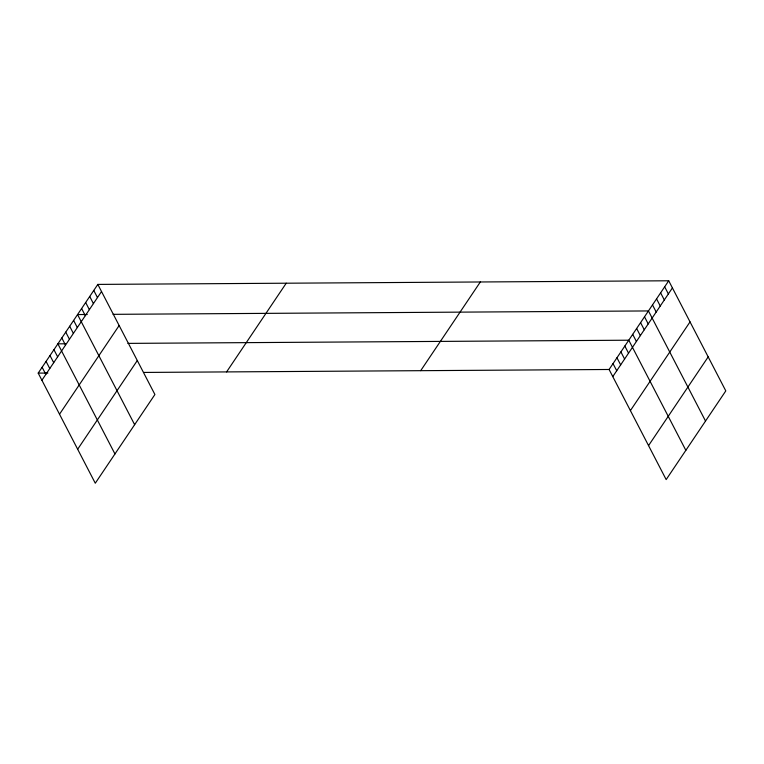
<?xml version="1.0" encoding="UTF-8"?>
<svg xmlns="http://www.w3.org/2000/svg" width="764" height="764" viewBox="0 0 764 764"><rect width="100%" height="100%" fill="white"/><g stroke="black" fill="none" stroke-linecap="round" stroke-linejoin="round"><path stroke-width="1.15" d="M97.83 284.409L154.911 394.52L95.28 483.22L38.2 373.109L97.83 284.409L668.72 280.78L725.8 390.891L666.17 479.591L609.089 369.48L668.72 280.78M41.896 380.243L101.526 291.542M59.516 414.222L119.146 325.521M77.661 449.242L137.291 360.541M226.593 371.915L286.223 283.215M420.697 370.674L480.327 281.973M612.785 376.604L672.415 287.913M630.405 410.593L690.035 321.892M648.55 445.603L708.18 356.903M87.249 314.51L77.556 314.567L134.636 424.679M113.082 314.338L648.445 310.938L705.525 421.05M65.418 343.79L57.883 343.838L114.953 453.95M127.855 343.389L628.772 340.209L685.852 450.321M38.2 373.109L47.893 373.052M143.699 372.44L609.089 369.48M664.67 286.806L668.366 293.939M660.612 292.841L664.308 299.975M656.562 298.877L660.258 306.001M652.504 304.903L656.2 312.037M644.51 316.793L648.206 323.917M640.576 322.647L644.272 329.771M636.641 328.501L640.337 335.625M632.707 334.355L636.402 341.479M624.837 346.063L628.533 353.188M620.903 351.917L624.599 359.042M616.968 357.772L620.664 364.896M613.024 363.626L616.729 370.75M93.771 290.444L97.467 297.568M89.722 296.47L93.418 303.604M85.663 302.506L89.359 309.64M81.614 308.532L85.31 315.666M73.621 320.422L77.317 327.555M69.686 326.276L73.382 333.41M65.752 332.13L69.448 339.264M61.817 337.984L65.513 345.118M53.938 349.692L57.634 356.826M50.004 355.546L53.7 362.68M46.069 361.401L49.765 368.534M42.135 367.255L45.83 374.389"/></g></svg>
